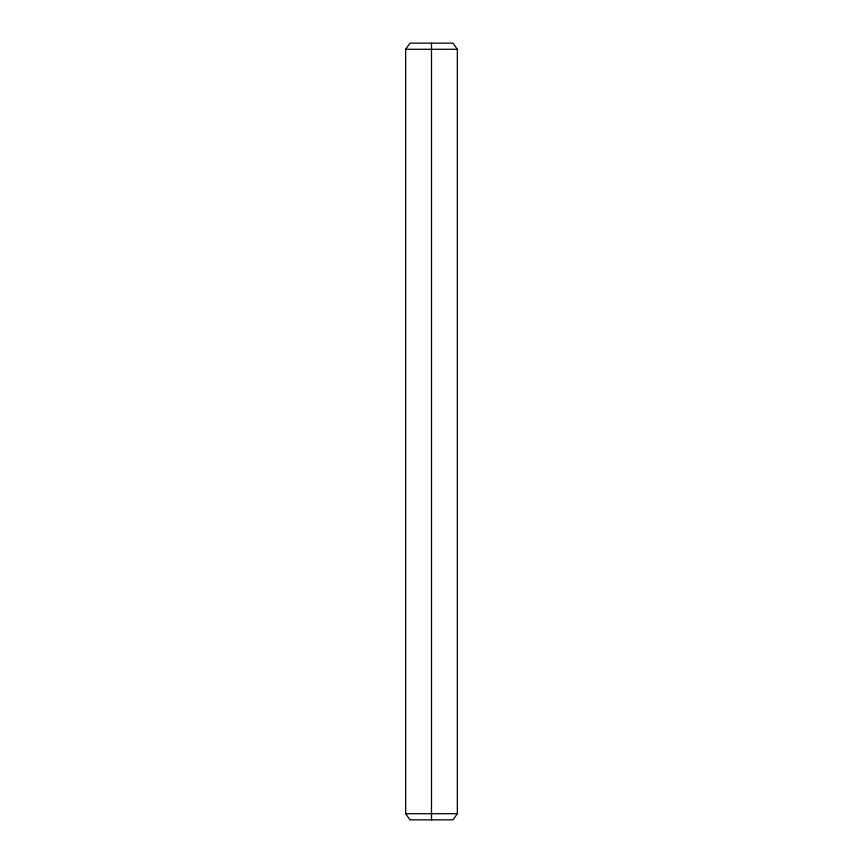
<?xml version="1.0" encoding="UTF-8"?>
<svg xmlns="http://www.w3.org/2000/svg" width="863" height="863" viewBox="0 0 863 863"><rect width="100%" height="100%" fill="white"/><g stroke="black" fill="none" stroke-linecap="round" stroke-linejoin="round"><path stroke-width="1.29" d="M405.653 49.288L410.001 43.15L452.999 43.15L457.347 49.288L457.347 813.712L452.999 819.85L410.001 819.85L405.653 813.712L405.653 49.288L457.347 49.288M405.653 813.712L457.347 813.712M431.5 43.15L431.5 819.85"/></g></svg>
